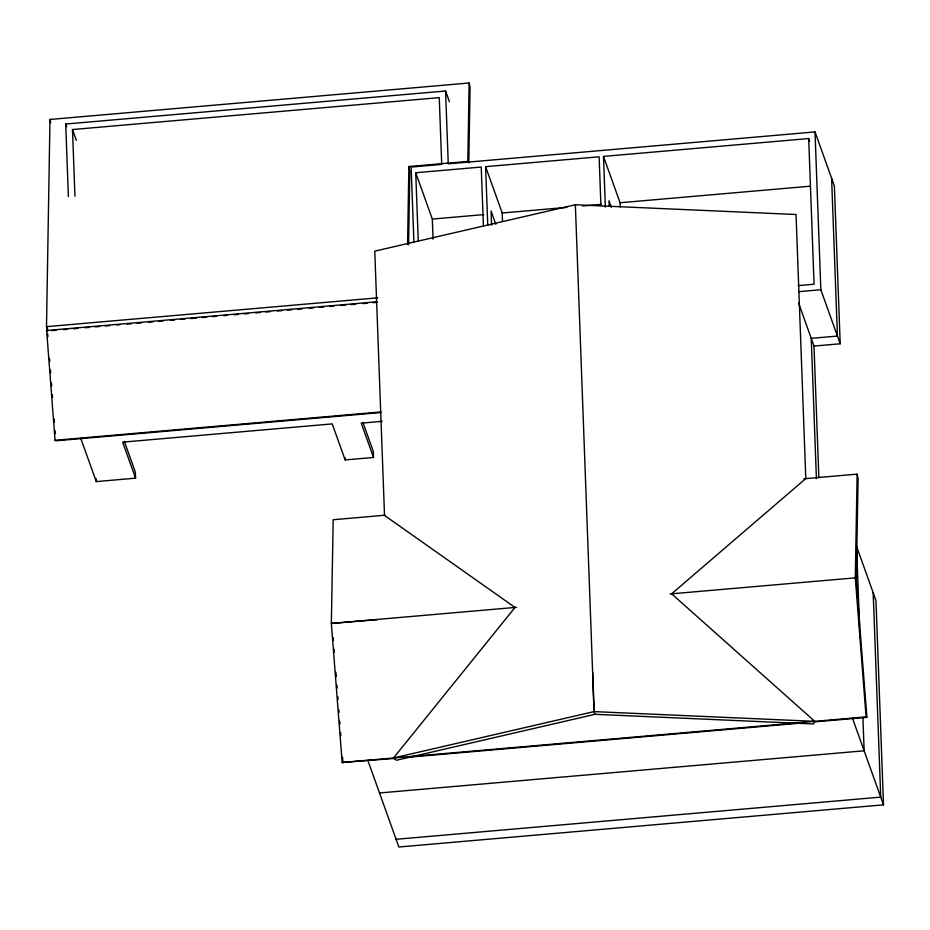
<?xml version="1.0" encoding="UTF-8"?>
<svg xmlns="http://www.w3.org/2000/svg" width="930" height="930" viewBox="0 0 930 930"><rect width="100%" height="100%" fill="white"/><g stroke="black" fill="none" stroke-linecap="round" stroke-linejoin="round"><path stroke-width="1.4" d="M47.488 328.139L47.442 331.034L46.5 326.651L49.976 119.459L469.127 82.991L470.069 87.374L468.801 162.878M407.561 244.671L408.875 166.528L467.813 161.402L469.127 82.991M408.572 244.706L409.816 170.911L408.875 166.528M857.135 474.137L855.298 577.844L866.097 716.879L866.9 717.344L856.263 580.564L858.088 478.543L857.135 474.137L803.822 478.776M384.52 515.441L374.767 251.158L575.356 204.763L796.045 214.505L805.798 478.555L671.634 593.817L814.761 721.343L813.529 723.959L595.037 714.31L396.459 760.252L393.483 757.996L515.022 607.453L384.299 515.278M393.483 757.996L594.072 711.601L814.761 721.343M68.39 196.649L65.716 124.039L445.575 90.989L449.446 101.8M74.946 196.218L72.482 129.549L439.251 97.638L441.715 164.401L411.141 167.063L413.897 241.591M798.556 302.913L814.006 346.065L840.197 343.786L834.373 185.965L815.017 131.921L448.26 163.831L445.575 90.989M418.279 241.486L415.733 172.748L481.228 167.051L483.402 225.757M487.762 225.374L485.6 166.668L599.118 156.798L600.919 205.483M605.36 207.146L603.489 156.414L808.693 138.558L809.67 141.29M415.733 172.748L432.322 219.073L483.786 214.597M485.6 166.668L502.188 213.005L566.847 207.378M582.657 205.995L601.338 204.368M603.489 156.414L620.066 202.74L810.111 186.209M46.5 326.651L377.778 297.832M376.476 301.82L46.639 330.51L55.056 440.297L55.858 440.808L381.358 412.49M51.789 330.662L56.126 330.278M63.356 329.65L67.692 329.278M73.482 328.767L77.829 328.395M85.06 327.767L89.396 327.383M95.186 326.883L99.522 326.5M105.311 326L109.647 325.628M116.878 324.989L119.772 324.744M127.015 324.117L131.351 323.733M137.14 323.233L141.476 322.85M148.707 322.222L153.043 321.85M158.832 321.338L163.18 320.966M170.411 320.339L174.747 319.955M180.536 319.455L184.872 319.083M190.662 318.572L196.451 318.072M202.229 317.572L206.576 317.188M212.366 316.688L216.702 316.305M223.932 315.677L226.827 315.433M234.058 314.793L238.394 314.421M244.183 313.922L248.531 313.538M255.762 312.91L260.098 312.538M265.887 312.027L270.223 311.655M277.454 311.027L281.802 310.643M287.579 310.143L291.927 309.76M297.716 309.26L302.052 308.888M309.283 308.249L313.619 307.877M319.409 307.377L323.745 306.993M329.534 306.493L333.882 306.11M341.112 305.482L345.449 305.11M351.238 304.598L355.574 304.226M362.805 303.599L367.152 303.215M372.93 302.715L377.278 302.343M798.161 285.626L814.076 284.243L808.693 138.558M798.789 291.66L820.841 289.742L840.197 343.786M55.056 440.297L380.556 411.967M382.195 421.325L361.235 423.15L373.523 457.467L345.146 459.932L332.243 423.906L122.667 442.134L135.571 478.171L96.267 481.589L80.782 438.344M385.067 515.22L333.196 519.731L331.347 623.426L342.159 762.461L395.064 758.392M516.615 607.313L331.347 623.426L377.627 619.647M670.03 593.956L855.298 577.844L856.263 580.564M342.159 762.461L866.097 716.879M408.084 757.264L800.323 723.133M814.796 721.878L866.9 717.344M379.498 792.965L864.144 750.789L862.912 717.46M396.087 839.29L880.733 797.115L873.189 592.77M859.541 626.157L856.6 546.445L875.955 600.489L883.5 804.845L398.854 847.009L367.862 760.449M852.508 718.286L883.5 804.845M611.347 207.402L608.976 200.799L609.185 206.425M495.818 224.258L491.087 211.052L491.61 225.13M575.356 204.763L594.072 711.601L595.037 714.31M362.898 422.36L373.302 451.399L373.523 457.467M72.482 129.549L76.353 140.349M65.716 124.039L66.681 126.747M124.353 441.401L135.338 472.103L135.571 478.171M49.976 119.459L50.685 122.748M333.219 637.666L333.44 640.549M334.114 649.187L334.335 652.069M335.904 672.216L336.242 676.54M336.916 685.178L337.137 688.061M337.811 696.698L338.032 699.581M338.822 709.66L339.043 712.531M339.717 721.169L339.938 724.052M340.613 732.689L340.833 735.572M342.507 757.171L342.961 762.926M47.663 333.928L47.883 336.811M49.546 358.48L49.767 361.375M50.441 370.035L50.662 372.93M51.429 383.032L51.65 385.927M52.324 394.587L52.545 397.482M54.207 419.151L54.428 422.034M55.091 430.706L55.312 433.589M859.762 631.947L859.971 637.748M831.606 178.246L837.43 336.067L811.239 338.346L816.412 478.683M815.017 131.921L820.841 289.742M814.006 346.065L818.865 477.729M620.066 202.74L620.229 206.96M502.188 213.005L502.491 221.445M432.322 219.073L433.066 239.126M345.053 457.502L345.146 459.932M96.162 478.683L96.267 481.589M592.689 672.483L594.072 711.601"/></g></svg>
